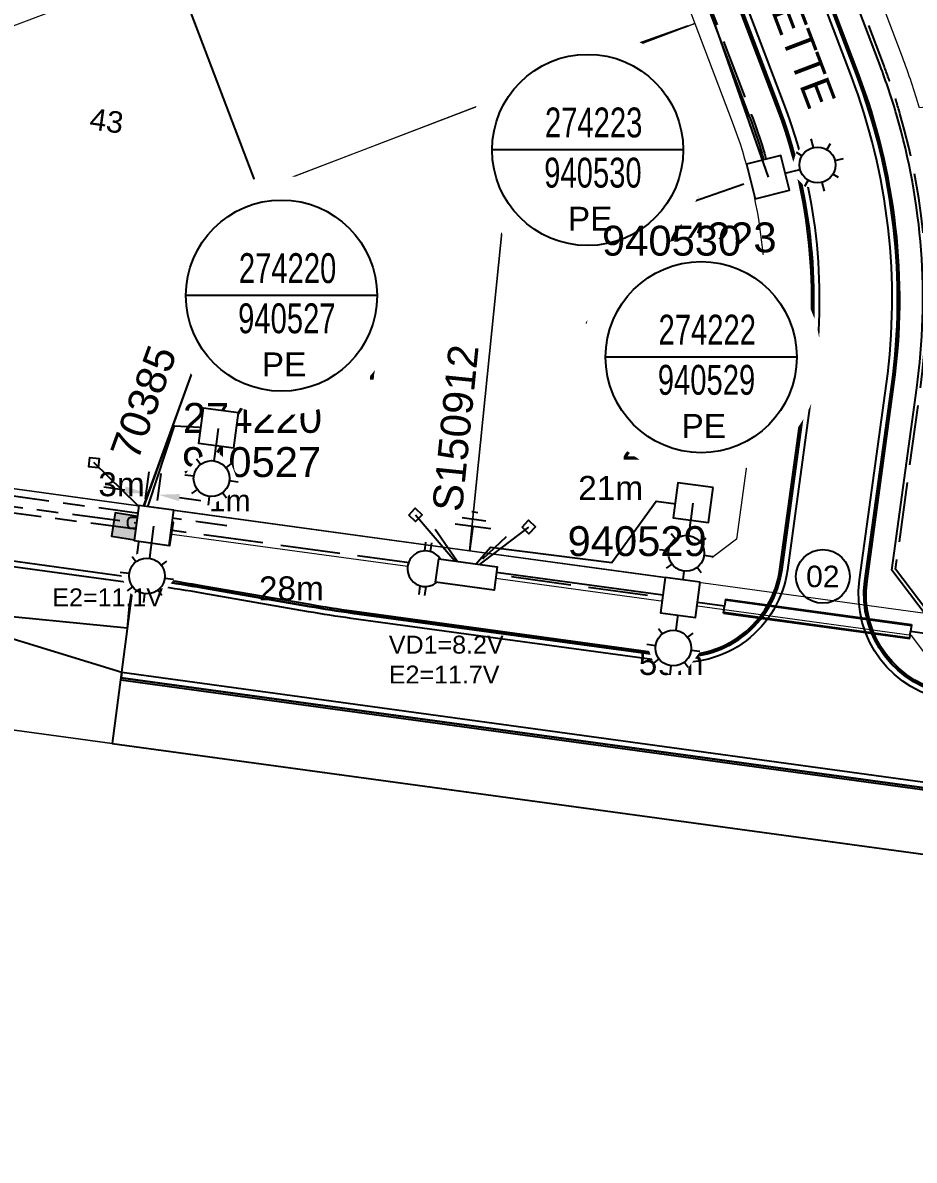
# Model space of a CAD drawing. Header units: metres. Extents: x 273044 to 274430, y 6094442 to 6095502.
# Drawn here: x 273461.7 to 273536.3, y 6095188.1 to 6095283.3 of the extents above; entities that cross this region are included whole.
import ezdxf
from ezdxf.enums import TextEntityAlignment as Align

# ---------------------------------------------------------------- set-up
doc = ezdxf.new("R2010")
doc.units = ezdxf.units.M
doc.linetypes.add('Cable Exist UG', pattern=[8.2, 4, -1.2, 1.8, -1.2])
doc.linetypes.add('IE Trench LV', pattern=[6.5, 5, -1.5])
doc.layers.get('0').update_dxf_attribs({"color": 6})
for name, color, linetype in [('_User Dimensions', 7, 'Continuous'), ('_User_Kerbs', 7, 'Continuous'), ('Duct_SP_NEW', 2, 'Continuous'), ('Equip_LV_NEW', 2, 'Continuous'), ('Equip_SL_EXT', 7, 'Continuous'), ('Equip_SP_SL_NEW', 2, 'Continuous'), ('Mains_LV_EXT', 7, 'Continuous'), ('Mains_LV_New_R17', 2, 'Continuous'), ('Mains_LV_NEW_T84', 2, 'Continuous'), ('Mains_SL_EXT', 7, 'Continuous'), ('Notes_LV_MISC', 7, 'Continuous'), ('Notes_SL_MISC', 7, 'Continuous'), ('Notes_SP_NEW', 2, 'Continuous'), ('Panels_LV_SL_NEW', 2, 'Continuous'), ('Services_SP_EXT', 7, 'Continuous'), ('Services_SP_NEW', 2, 'Continuous'), ('Services_SP_NEW_UG', 2, 'Continuous'), ('SupportsUG_SP_LV_EXT', 7, 'Continuous'), ('SupportsUG_SP_LV_SL_NEW', 2, 'Continuous'), ('Trench_SP_EXT', 7, 'Continuous'), ('Trench_SP_NEW', 2, 'Continuous'), ('UG_Details_SP_MISC', 7, 'Continuous')]:
    doc.layers.add(name, color=color, linetype=linetype)
doc.layers.add('_User Notes', color=7, linetype='Continuous', plot=False)
for name, color, linetype, lineweight in [('Cadastre Developer_SP_NEW', 2, 'Continuous', 5), ('Cadastre Land Parcels_SP_EXT', 9, 'Continuous', 5), ('Cadastre Roads_SP_EXT', 9, 'Continuous', 5)]:
    doc.layers.add(name, color=color, linetype=linetype, lineweight=lineweight)
doc.styles.add('iecARIAL', font='arial.ttf', dxfattribs={"height": 2})
doc.styles.add('LotNum', font='isocp.shx', dxfattribs={"height": 1.8})
doc.styles.add('POLE_LABEL', font='arial.ttf')
doc.styles.add('RoadName', font='arial.ttf', dxfattribs={"height": 2.5})
doc.styles.add('SL_LABEL', font='arial.ttf')
doc.styles.get("Standard").update_dxf_attribs({"font": 'arial.ttf'})
doc.linetypes.add('Cable 5', pattern='A,10,-1,["o",Standard,S=2,R=0,X=-1,Y=-0.7],-1e-05,["o",Standard,S=2,R=0,X=-0.2,Y=-0.7],-1.2', length=12.20001)
doc.linetypes.add('Cable New UG', pattern='A,7,-0.25,["x",Standard,S=2,R=0,X=0.2,Y=-0.8],-2.1', length=9.35)
doc.linetypes.add('IE Trench HV', pattern='A,7,-0.2,["/",Standard,S=3,R=0,X=0.6,Y=-1.4],-2.5', length=9.7)
doc.linetypes.add('IECLCABD1', pattern='A,5.25,-0.1,["o",Standard,S=2,R=0,X=1.5,Y=-0.7],-4', length=9.35)
doc.dimstyles.get("Standard").update_dxf_attribs({"dimtxt": 0.18, "dimasz": 0.18, "dimexe": 0.18, "dimexo": 0.0625, "dimgap": 0.09, "dimtad": 0, "dimtih": 1, "dimtoh": 1, "dimdec": 4, "dimzin": 0, "dimdsep": 46, "dimtxsty": 'Standard', "dimcen": 0.09, "dimadec": 0, "dimazin": 0, "dimtfac": 1, "dimtdec": 4, "dimtofl": 0, "dimtmove": 0, "dimatfit": 3, "dimfxl": 1, "dimtolj": 1, "dimtzin": 0, "dimarcsym": 0})

# ---------------------------------------------------------------- blocks, each defined once
blk = doc.blocks.new('PILLAR_EXT')
blk.add_hatch(color=256).paths.add_polyline_path([(-2.475, 0.99), (-2.475, -0.99), (2.475, -0.99), (2.475, 0.99)])
blk.add_lwpolyline([(-2.475, -0.99), (2.475, -0.99), (2.475, 0.99), (-2.475, 0.99)], close=True)
at = {"style": 'iecARIAL', "flags": 8}
blk.add_attdef('ASSET_NUM', (1.5, 3.5), '', height=2.5, dxfattribs=at)
for tag, p, flags in [('OWNED_BY', (0, -0.2), 9), ('STATE', (0, -0.4), 9), ('SUPPORT_TYPE', (0, -0.6), 9), ('USAGE', (0, -0.8), 9), ('LEGEND', (0, -1), 9), ('STREETNAME', (0, -1.8), 9), ('SUBURB', (0, -2), 1), ('LOCATION', (0, -1.2), 9), ('NOTES', (0, -1.4), 9), ('PARENT', (0, -1.6), 9)]:
    blk.add_attdef(tag, p, '', height=0.2, dxfattribs=dict(flags=flags))
blk = doc.blocks.new('CCP_EXT')
at = {"flags": 9}
for tag, p in [('STATE', (0, -1.8)), ('USAGE', (0, -1.2)), ('LEGEND', (0, -1.4)), ('LIFE_SUPPORT', (0, -1.6)), ('NOTES', (0, -2))]:
    blk.add_attdef(tag, text='', height=0.2, dxfattribs=at).set_placement(p, align=Align.MIDDLE_LEFT)
blk.add_wipeout([(0, 0.566), (0.566, 0), (0, -0.566), (-0.566, 0)])
blk.add_lwpolyline([(-0.566, 0), (0, 0.566), (0.566, 0), (0, -0.566), (-0.566, 0)])
at = {"flags": 1}
blk.add_attdef('Z', (0, 0), '', height=0.2, dxfattribs=at)
at = {"flags": 9}
for tag, p in [('CCP_TYPE', (0, 0)), ('OPERATING_VOLTAGE', (0, -0.6)), ('ORIENTATION', (0, -0.8)), ('OWNED_BY', (0, -1)), ('CONSTRUCTED_VOLTAGE', (0, -0.2)), ('NO_PHASES', (0, -0.4))]:
    blk.add_attdef(tag, text='', height=0.2, dxfattribs=at).set_placement(p, align=Align.MIDDLE_LEFT)
blk = doc.blocks.new('SL_STJ_EXT')
h = blk.add_hatch(color=256)
edge = h.paths.add_edge_path()
edge.add_ellipse((-0.586, 0.131), major_axis=(0.226, 0.226), ratio=1, start_angle=44.99996, end_angle=135)
edge.add_line((-0.906, 0.131), (-0.906, -0.131))
edge.add_ellipse((-0.586, -0.131), major_axis=(0.226, 0.226), ratio=1, start_angle=134.99996, end_angle=225)
edge.add_line((-0.586, -0.451), (0.586, -0.451))
edge.add_ellipse((0.586, -0.131), major_axis=(-0.226, 0.226), ratio=1, start_angle=134.99996, end_angle=225)
edge.add_line((0.906, -0.131), (0.906, 0.131))
edge.add_ellipse((0.586, 0.131), major_axis=(-0.226, 0.226), ratio=1, start_angle=224.99996, end_angle=315)
edge.add_line((0.586, 0.451), (-0.586, 0.451))
blk.add_lwpolyline([(-0.906, 0.131), (-0.906, -0.131, 0.414214), (-0.586, -0.451), (0.586, -0.451, 0.414214), (0.906, -0.131), (0.906, 0.131, 0.414214), (0.586, 0.451), (-0.586, 0.451, 0.414214)], format="xyb", close=True)
at = {"flags": 1}
blk.add_attdef('Z', (0, 0), '', height=0.2, dxfattribs=at)
at = {"flags": 9}
for tag, p in [('ORIENTATION', (0, 0)), ('USAGE', (0, -0.2)), ('LEGEND', (0, -0.4)), ('NOTES', (0, -0.6))]:
    blk.add_attdef(tag, text='', height=0.2, dxfattribs=at).set_placement(p, align=Align.MIDDLE_LEFT)
blk = doc.blocks.new('*U39')
for tag, flags, p in [('SUBURB', 9, (1.5, 0.2)), ('STREETNAME', 9, (1.5, 0)), ('PARENT', 9, (1.5, 0.4)), ('Z', 1, (1.5, -0.6)), ('LOCATION', 9, (1.5, -0.2)), ('NOTES', 9, (1.5, -0.4))]:
    blk.add_attdef(tag, text='', height=0.2, dxfattribs=dict(flags=flags)).set_placement(p, align=Align.MIDDLE_LEFT)
blk.add_wipeout([(-2.475, 3), (2.475, 3), (2.475, 1.02), (-2.475, 1.02)])
at = {"lineweight": -3}
blk.add_lwpolyline([(-2.475, 3), (2.475, 3), (2.475, 1.02), (-2.475, 1.02)], close=True, dxfattribs=at)
for tag, height, flags, p in [('ASSET_NUM', 2.5, 8, (2, 4)), ('STREET_CODE', 0.2, 9, (1.5, 2)), ('OWNED_BY', 0.2, 9, (1.5, 1.8)), ('OPERATED_BY', 0.2, 9, (1.5, 1.6)), ('STATE', 0.2, 9, (1.5, 1.2)), ('SUPPORT_TYPE', 0.2, 9, (1.5, 1)), ('MAINTAINED_BY', 0.2, 9, (1.5, 1.4)), ('USAGE', 0.2, 9, (1.5, 0.8)), ('LEGEND', 0.2, 9, (1.5, 0.6))]:
    blk.add_attdef(tag, text='', height=height, dxfattribs=dict(flags=flags)).set_placement(p, align=Align.MIDDLE_LEFT)
blk = doc.blocks.new('CCP_NEW')
for tag, flags, p in [('CCP_TYPE', 9, (1.5, 0)), ('ORIENTATION', 9, (1.5, -0.2)), ('STATE', 9, (1.5, -1)), ('USAGE', 9, (1.5, -0.4)), ('LEGEND', 9, (1.5, -0.6)), ('LIFE_SUPPORT', 9, (1.5, -0.8)), ('OWNED_BY', 9, (1.5, -1.2)), ('OPERATED_BY', 9, (1.5, -1.4)), ('OPERATING_VOLTAGE', 9, (1.5, -1.8)), ('CONSTRUCTED_VOLTAGE', 9, (1.5, -2)), ('MAINTAINED_BY', 9, (1.5, -1.6)), ('Z', 1, (1.5, -2.4)), ('NUMBER_OF_PHASES', 9, (1.5, -2.2))]:
    blk.add_attdef(tag, text='', height=0.2, dxfattribs=dict(flags=flags)).set_placement(p, align=Align.MIDDLE_LEFT)
blk.add_wipeout([(0, 0.566), (0.566, 0), (0, -0.566), (-0.566, 0)])
blk.add_lwpolyline([(-0.566, 0), (0, 0.566), (0.566, 0), (0, -0.566), (-0.566, 0)])
blk = doc.blocks.new('DUCT_INDICATOR')
blk.add_circle((0, 0), 2.25)
blk.add_attdef('CODE', text='', height=1.8).set_placement((0, 0), align=Align.MIDDLE_CENTER)
at = {"flags": 1}
blk.add_attdef('Z', (0, 0), '', height=0.2, dxfattribs=at)
blk = doc.blocks.new('*U100')
for tag, height, flags, p in [('ASSET_NUM', 2.5, 8, (2, 4)), ('STREET_CODE', 0.2, 9, (1.5, 2)), ('OWNED_BY', 0.2, 9, (1.5, 1.8))]:
    blk.add_attdef(tag, text='', height=height, dxfattribs=dict(flags=flags)).set_placement(p, align=Align.MIDDLE_LEFT)
blk.add_wipeout([(-2.475, 0.99), (2.475, 0.99), (2.475, -0.99), (-2.475, -0.99)])
at = {"lineweight": -3}
blk.add_lwpolyline([(-2.475, 0.99), (2.475, 0.99), (2.475, -0.99), (-2.475, -0.99)], close=True, dxfattribs=at)
for tag, flags, p in [('OPERATED_BY', 9, (1.5, 1.6)), ('STATE', 9, (1.5, 1.2)), ('SUPPORT_TYPE', 9, (1.5, 1)), ('MAINTAINED_BY', 9, (1.5, 1.4)), ('SUBURB', 9, (1.5, 0.2)), ('STREETNAME', 9, (1.5, 0)), ('USAGE', 9, (1.5, 0.8)), ('LEGEND', 9, (1.5, 0.6)), ('PARENT', 9, (1.5, 0.4)), ('Z', 1, (1.5, -0.6)), ('LOCATION', 9, (1.5, -0.2)), ('NOTES', 9, (1.5, -0.4))]:
    blk.add_attdef(tag, text='', height=0.2, dxfattribs=dict(flags=flags)).set_placement(p, align=Align.MIDDLE_LEFT)
blk = doc.blocks.new('*U98')
blk.add_wipeout([(-1.168, 0.932), (-1.275, 0.778), (-1.363, 0.612), (-1.429, 0.436), (-1.472, 0.254), (-1.492, 0.067), (-1.489, -0.12), (-1.462, -0.306), (-1.412, -0.487), (-1.34, -0.66), (-1.247, -0.823), (-1.134, -0.973), (-1.003, -1.107), (-0.857, -1.224), (-0.696, -1.322), (-0.525, -1.399), (-0.346, -1.453), (-0.161, -1.485), (0.026, -1.494), (0.213, -1.479), (0.397, -1.44), (0.574, -1.379), (0.743, -1.296), (0.899, -1.193), (1.042, -1.071), (1.168, -0.932), (1.275, -0.778), (1.363, -0.612), (1.429, -0.436), (1.472, -0.254), (1.492, -0.067), (1.489, 0.12), (1.462, 0.306), (1.412, 0.487), (1.34, 0.66), (1.247, 0.823), (1.134, 0.973), (1.003, 1.107), (0.857, 1.224), (0.696, 1.322), (0.525, 1.399), (0.346, 1.453), (0.161, 1.485), (-0.026, 1.494), (-0.213, 1.479), (-0.397, 1.44), (-0.574, 1.379), (-0.743, 1.296), (-0.899, 1.193), (-1.042, 1.071)])
for p, q in [((-0.249, 1.473), (-0.249, 2.22)), ((0.249, 1.473), (0.249, 2.22)), ((-0.249, -1.473), (-0.249, -2.22)), ((0.249, -1.473), (0.249, -2.22))]:
    blk.add_line(p, q)
blk.add_lwpolyline([(1.494, 0, 1), (-1.494, 0, 1)], format="xyb", close=True)
for tag, p, flags in [('Z', (0, 0), 1), ('ORIENTATION', (0, 0), 9), ('USAGE', (0, -0.2), 9), ('NOTES', (0, -0.4), 9)]:
    blk.add_attdef(tag, p, '', height=0.2, dxfattribs=dict(flags=flags))
blk = doc.blocks.new('PANEL_NEW')
at = {"layer": 'Panels_LV_SL_NEW'}
h = blk.add_hatch(color=256, dxfattribs=at)
h.paths.add_polyline_path([(-0.8, -0.32), (0.8, -0.32), (0.8, 0.32), (-0.8, 0.32)])
h.paths.add_polyline_path([(-0.72, 0.24), (0.72, 0.24), (0.72, -0.24), (-0.72, -0.24)], flags=16)
for points in [[(-0.8, -0.32), (0.8, -0.32), (0.8, 0.32), (-0.8, 0.32)], [(-0.72, -0.24), (0.72, -0.24), (0.72, 0.24), (-0.72, 0.24)]]:
    blk.add_lwpolyline(points, close=True)
for tag, flags, p in [('CONNECTOR_TYPE', 9, (1.5, 0)), ('OPERATING_VOLTAGE', 9, (1.5, -0.6)), ('ORIENTATION', 9, (1.5, -0.8)), ('OWNED_BY', 9, (1.5, -1)), ('CONSTRUCTED_VOLTAGE', 9, (1.5, -0.2)), ('NO_PHASES', 9, (1.5, -0.4)), ('OPERATED_BY', 9, (1.5, -1.2)), ('STATE', 9, (1.5, -1.6)), ('USAGE', 9, (1.5, -1.8)), ('MAINTAINED_BY', 9, (1.5, -1.4)), ('NOTES', 9, (1.5, -2)), ('Z', 1, (1.5, -2.2))]:
    blk.add_attdef(tag, text='', height=0.2, dxfattribs=dict(flags=flags)).set_placement(p, align=Align.MIDDLE_LEFT)
blk = doc.blocks.new('*U68')
blk.add_blockref('*U100', (0, 2.01))
for tag, flags, p in [('STREET_CODE', 9, (1.5, 0)), ('OWNED_BY', 9, (1.5, -0.2)), ('OPERATED_BY', 9, (1.5, -0.4)), ('STATE', 9, (1.5, -0.8)), ('SUPPORT_TYPE', 9, (1.5, -1)), ('MAINTAINED_BY', 9, (1.5, -0.6)), ('SUBURB', 9, (1.5, -1.8)), ('STREETNAME', 9, (1.5, -2)), ('USAGE', 9, (1.5, -1.2)), ('LEGEND', 9, (1.5, -1.4)), ('PARENT', 9, (1.5, -1.6)), ('Z', 1, (1.5, -2.6)), ('LOCATION', 9, (1.5, -2.2)), ('NOTES', 9, (1.5, -2.4))]:
    blk.add_attdef(tag, text='', height=0.2, dxfattribs=dict(flags=flags)).set_placement(p, align=Align.MIDDLE_LEFT)
for name, p in [('*U98', (-3.471, 2.024)), ('PANEL_NEW', (0, 2.01))]:
    blk.add_blockref(name, p)
at = {"flags": 8}
blk.add_attdef('ASSET_NUM', text='', height=2.5, dxfattribs=at).set_placement((2, 4.781), align=Align.MIDDLE_LEFT)
blk = doc.blocks.new('Earth')
for p, q in [((0, -2.044), (0, 0)), ((-1.5, -2.044), (1.5, -2.044)), ((-1, -2.644), (1, -2.644)), ((-0.25, -3.244), (0.25, -3.244))]:
    blk.add_line(p, q)
blk = doc.blocks.new('COLUMN_NEW')
for tag, height, flags, p in [('ASSET_NUM', 2.5, 8, (2, 2)), ('Z', 0.2, 1, (1.5, -2.8)), ('LOCATION', 0.2, 9, (1.5, -2.2)), ('NOTES', 0.2, 9, (1.5, -2.4)), ('LABEL_ALIGNMENT', 0.2, 9, (1.5, -2.6))]:
    blk.add_attdef(tag, text='', height=height, dxfattribs=dict(flags=flags)).set_placement(p, align=Align.MIDDLE_LEFT)
blk.add_wipeout([(-1.485, -1.485), (1.485, -1.485), (1.485, 1.485), (-1.485, 1.485)])
at = {"lineweight": -3}
blk.add_lwpolyline([(-1.485, -1.485), (1.485, -1.485), (1.485, 1.485), (-1.485, 1.485)], close=True, dxfattribs=at)
at = {"style": 'POLE_LABEL', "flags": 9}
blk.add_attdef('STRUCTURE_PLANT_NUMBER', text='', height=0.2, dxfattribs=at).set_placement((1.5, 0.242), align=Align.MIDDLE_LEFT)
at = {"flags": 9}
for tag, p in [('STREET_CODE', (1.5, 0)), ('OWNED_BY', (1.5, -0.4)), ('OPERATED_BY', (1.5, -0.6)), ('STATE', (1.5, -1)), ('COLUMN_TYPE', (1.5, -0.2)), ('MAINTAINED_BY', (1.5, -0.8)), ('SUBURB', (1.5, -1.8)), ('STREETNAME', (1.5, -2)), ('USAGE', (1.5, -1.2)), ('LEGEND', (1.5, -1.4)), ('PARENT', (1.5, -1.6))]:
    blk.add_attdef(tag, text='', height=0.2, dxfattribs=at).set_placement(p, align=Align.MIDDLE_LEFT)
blk = doc.blocks.new('SL_LANTERN_NEW')
blk.add_line((0, 0), (0, 0))
for tag, p, flags in [('Z', (0, 0), 1), ('OPERATED_BY', (0, -9.607), 9)]:
    blk.add_attdef(tag, p, '', height=0.2, dxfattribs=dict(flags=flags))
at = {"style": 'SL_LABEL', "flags": 9}
blk.add_attdef('STREET_CODE', text='', height=0.2, dxfattribs=at).set_placement((0, -0.2), align=Align.MIDDLE_LEFT)
for tag, height, flags, p in [('CONSTRUCTED_VOLTAGE', 0.2, 9, (0, -0.4)), ('CONTROL_TYPE', 0.2, 9, (0, -0.6)), ('LANTERN_PURPOSE', 0.2, 9, (0, -0.8)), ('LANTERN_TYPE', 0.2, 9, (0, -1)), ('OPERATING_VOLTAGE', 0.2, 9, (0, -1.4)), ('ORIENTATION', 0.2, 9, (0, -1.6)), ('OWNED_BY', 0.2, 9, (0, -1.8)), ('STATE', 0.2, 9, (0, -2)), ('NO_PHASES', 0.2, 9, (0, -1.2)), ('LNUMBER', 2.5, 8, (1.2, -2.8)), ('CEXIST', 0.2, 9, (0, -2.4)), ('CNEW', 0.2, 9, (0, -2.6)), ('CNUMBER', 0.2, 9, (0, -2.8)), ('USAGE', 0.2, 9, (0, -2.2)), ('CREMOVE', 0.2, 9, (0, -3)), ('CREPLACE', 0.2, 9, (0, -3.2)), ('LKINGHEIGHT', 0.2, 9, (0, -3.4)), ('LBRACKET', 0.2, 9, (0, -3.6)), ('LBRACKETVOCAB', 0.2, 9, (0, -3.8)), ('LCATEGORY', 0.2, 9, (0, -4)), ('LCHARGE1', 0.2, 9, (0, -4.2)), ('LCHARGE1PERCENT', 0.2, 9, (0, -4.4)), ('LCHARGE2', 0.2, 9, (0, -4.6)), ('LCHARGE2PERCENT', 0.2, 9, (0, -4.8)), ('LCHARGE3', 0.2, 9, (0, -5)), ('LCHARGE3PERCENT', 0.2, 9, (0, -5.2)), ('LEXIST', 0.2, 9, (0, -5.4)), ('LLAMP', 0.2, 9, (0, -5.6)), ('LLAMPVOCAB', 0.2, 9, (0, -5.8)), ('LMAST', 0.2, 9, (0, -6)), ('LMASTVOCAB', 0.2, 9, (0, -6.2)), ('LNEW', 0.2, 9, (0, -6.4)), ('LANTNUMBER', 0.2, 9, (0, -6.6)), ('LOUTREACH', 0.2, 9, (0, -7)), ('LOUTREACHVOCAB', 0.2, 9, (0, -7.2)), ('LRATECODE', 0.2, 9, (0, -7.4)), ('LREMOVE', 0.2, 9, (0, -7.6)), ('SUBURB', 0.2, 9, (0, -8.6)), ('LREPLACE', 0.2, 9, (0, -7.8)), ('LTYPE', 0.2, 9, (0, -8)), ('LTYPEVOCAB', 0.2, 9, (0, -8.2)), ('LEGEND', 0.2, 9, (0, -8.4)), ('STREETNAME', 0.2, 9, (0, -8.8)), ('LOCATION', 0.2, 9, (0, -9)), ('NOTES', 0.2, 9, (0, -9.2)), ('MAINTAINED_BY', 0.2, 9, (0, -9.863))]:
    blk.add_attdef(tag, text='', height=height, dxfattribs=dict(flags=flags)).set_placement(p, align=Align.MIDDLE_LEFT)
blk.add_wipeout([(0, 6.468), (1.458, 5.676), (2.25, 4.218), (1.458, 2.759), (0, 1.865), (-1.459, 2.759), (-2.25, 4.218), (-1.459, 5.676)])
for p, q in [((0, 5.718), (0, 6.468)), ((-1.459, 5.676), (-1.061, 5.278)), ((1.458, 5.676), (1.06, 5.278)), ((-2.25, 4.218), (-1.5, 4.218)), ((1.5, 4.218), (2.25, 4.218)), ((-1.459, 2.759), (-1.061, 3.157)), ((1.458, 2.759), (1.06, 3.157)), ((0, 0), (0, 2.721))]:
    blk.add_line(p, q)
blk.add_circle((0, 4.218), 1.5)
at = {"style": 'SL_LABEL', "flags": 8}
blk.add_attdef('ASSET_NUM', text='', height=2.5, dxfattribs=at).set_placement((2, 2), align=Align.MIDDLE_LEFT)
blk = doc.blocks.new('*D84')
at = {"layer": '_User Dimensions', "color": 0, "linetype": 'Continuous', "lineweight": -2, "transparency": 16777216}
for p, q in [((273517.344, 6095282.967), (273511.915, 6095281.048)), ((273514.212, 6095279.951), (273515.307, 6095276.851)), ((273517.678, 6095270.145), (273516.582, 6095273.244)), ((273522.01, 6095269.767), (273516.58, 6095267.848))]:
    blk.add_line(p, q, dxfattribs=at)
at = {"layer": '_User Dimensions', "color": 0, "linetype": 'Continuous', "lineweight": 0, "transparency": 16777216}
for points in [[(273514.495, 6095280.051), (273513.929, 6095279.851), (273513.612, 6095281.648)], [(273517.96, 6095270.245), (273517.395, 6095270.045), (273518.277, 6095268.448)]]:
    blk.add_solid(points, dxfattribs=at)
at = {"layer": 'Defpoints', "color": 0, "linetype": 'Continuous', "lineweight": 0, "transparency": 16777216}
for p in [(273517.934, 6095283.175), (273522.599, 6095269.975), (273518.277, 6095268.448)]:
    blk.add_point(p, dxfattribs=at)
at = {"layer": '_User Dimensions', "color": 0, "linetype": 'Continuous', "lineweight": 0, "transparency": 16777216, "insert": (273515.945, 6095275.048), "char_height": 1.8, "attachment_point": 5}
blk.add_mtext('\\A1;14m', dxfattribs=at)
blk = doc.blocks.new('*D85')
at = {"layer": '_User Dimensions', "color": 0, "linetype": 'Continuous', "lineweight": -2, "transparency": 16777216}
for p, q in [((273471.936, 6095243.426), (273472.246, 6095245.687)), ((273472.927, 6095243.29), (273473.237, 6095245.552)), ((273470.218, 6095244.148), (273468.435, 6095244.392)), ((273474.776, 6095243.524), (273476.559, 6095243.28))]:
    blk.add_line(p, q, dxfattribs=at)
at = {"layer": '_User Dimensions', "color": 0, "linetype": 'Continuous', "lineweight": 0, "transparency": 16777216}
for points in [[(273470.259, 6095244.445), (273470.178, 6095243.851), (273472.002, 6095243.904)], [(273474.817, 6095243.822), (273474.735, 6095243.227), (273472.992, 6095243.768)]]:
    blk.add_solid(points, dxfattribs=at)
at = {"layer": 'Defpoints', "color": 0, "linetype": 'Continuous', "lineweight": 0, "transparency": 16777216}
for p in [(273472.992, 6095243.768), (273471.851, 6095242.806), (273472.842, 6095242.671)]:
    blk.add_point(p, dxfattribs=at)
at = {"layer": '_User Dimensions', "color": 0, "linetype": 'Continuous', "lineweight": 0, "transparency": 16777216, "insert": (273478.988, 6095243.28), "char_height": 1.8, "attachment_point": 5}
blk.add_mtext('\\A1;1m', dxfattribs=at)
blk = doc.blocks.new('SLANTERN_NUM_NEW')
blk.add_line((0, 0), (8, 0))
at = {"flags": 1}
blk.add_attdef('Z', (0, 0), '', height=0.2, dxfattribs=at)
blk.add_wipeout([(-0.314, 10), (-0.942, 9.961), (-1.565, 9.882), (-2.183, 9.764), (-2.791, 9.608), (-3.389, 9.413), (-3.973, 9.182), (-4.542, 8.914), (-5.093, 8.612), (-5.624, 8.275), (-6.132, 7.905), (-6.616, 7.505), (-7.075, 7.075), (-7.505, 6.616), (-7.905, 6.132), (-8.275, 5.624), (-8.612, 5.093), (-8.914, 4.542), (-9.182, 3.973), (-9.413, 3.389), (-9.608, 2.791), (-9.764, 2.183), (-9.882, 1.565), (-9.961, 0.942), (-10, 0.314), (-10, -0.314), (-9.961, -0.942), (-9.882, -1.565), (-9.764, -2.183), (-9.608, -2.791), (-9.413, -3.389), (-9.182, -3.973), (-8.914, -4.542), (-8.612, -5.093), (-8.275, -5.624), (-7.905, -6.132), (-7.505, -6.616), (-7.075, -7.075), (-6.616, -7.505), (-6.132, -7.905), (-5.624, -8.275), (-5.093, -8.612), (-4.542, -8.914), (-3.973, -9.182), (-3.389, -9.413), (-2.791, -9.608), (-2.183, -9.764), (-1.565, -9.882), (-0.942, -9.961), (-0.314, -10), (0.314, -10), (0.942, -9.961), (1.565, -9.882), (2.183, -9.764), (2.791, -9.608), (3.389, -9.413), (3.973, -9.182), (4.542, -8.914), (5.093, -8.612), (5.624, -8.275), (6.132, -7.905), (6.616, -7.505), (7.075, -7.075), (7.505, -6.616), (7.905, -6.132), (8.275, -5.624), (8.612, -5.093), (8.914, -4.542), (9.182, -3.973), (9.413, -3.389), (9.608, -2.791), (9.764, -2.183), (9.882, -1.565), (9.961, -0.942), (10, -0.314), (10, 0.314), (9.961, 0.942), (9.882, 1.565), (9.764, 2.183), (9.608, 2.791), (9.413, 3.389), (9.182, 3.973), (8.914, 4.542), (8.612, 5.093), (8.275, 5.624), (7.905, 6.132), (7.505, 6.616), (7.075, 7.075), (6.616, 7.505), (6.132, 7.905), (5.624, 8.275), (5.093, 8.612), (4.542, 8.914), (3.973, 9.182), (3.389, 9.413), (2.791, 9.608), (2.183, 9.764), (1.565, 9.882), (0.942, 9.961), (0.314, 10)])
at = {"linetype": 'Continuous'}
blk.add_line((8, 0), (-8, 0), dxfattribs=at)
blk.add_circle((0, 0), 8, dxfattribs=at)
at = {"width": 0.7}
for tag, p in [('SNUMBER', (0.505, 1.051)), ('CNUMBER', (0.444, -3.148))]:
    blk.add_attdef(tag, text='', height=2.5, dxfattribs=at).set_placement(p, align=Align.CENTER)
at = {"layer": 'Notes_LV_MISC', "linetype": 'IECLCABD1', "insert": (-1.654, -4.754), "char_height": 2, "attachment_point": 1, "style": 'iecARIAL'}
blk.add_mtext_dynamic_manual_height_columns('PE', width=3.96525, gutter_width=10, heights=[0], dxfattribs=at)

msp = doc.modelspace()

# ---------------------------------------------------------------- linework, layer by layer
at = {"layer": '_User_Kerbs', "color": 251, "flags": 128}
for points in [[(273759.98295, 6095327.09758), (273759.2759, 6095325.66456, 0.0120085), (273757.25487, 6095321.30779), (273753.9293, 6095313.66305, -0.01311961), (273751.71077, 6095308.90821), (273702.59964, 6095210.47675, -0.32144023), (273693.17126, 6095205.49632), (273539.36053, 6095226.55018, -0.41421288), (273531.70699, 6095236.63125), (273533.9563, 6095253.06405, 0.12545326), (273531.02518, 6095278.76184), (273507.29497, 6095341.20498, -0.00382392), (273506.76256, 6095342.63887), (273503.18938, 6095352.49253, 0.00443331), (273502.5701, 6095354.15418), (273501.45703, 6095357.06172)], [(273759.57939, 6095327.29669), (273758.87234, 6095325.86367, 0.0120085), (273756.84223, 6095321.4873), (273753.51666, 6095313.84255, -0.01311961), (273751.30811, 6095309.10911), (273702.19698, 6095210.67765, -0.32144023), (273693.23229, 6095205.94217), (273539.42156, 6095226.99602, -0.41421288), (273532.15283, 6095236.57022), (273534.40214, 6095253.00302, 0.12545326), (273531.44583, 6095278.92169), (273507.71561, 6095341.36484, -0.00382392), (273507.1856, 6095342.79228), (273503.61242, 6095352.64594, 0.00443331), (273502.99036, 6095354.31506), (273501.87729, 6095357.22261)], [(273759.55249, 6095327.30996), (273758.84544, 6095325.87695, 0.0120085), (273756.81472, 6095321.49926), (273753.48915, 6095313.85452, -0.01311961), (273751.28126, 6095309.1225), (273702.17013, 6095210.69104, -0.32144023), (273693.23635, 6095205.97189), (273539.42563, 6095227.02575, -0.41421288), (273532.18255, 6095236.56615), (273534.43186, 6095252.99896, 0.12545326), (273531.47388, 6095278.93235), (273507.74366, 6095341.37549, -0.00382392), (273507.21381, 6095342.80251), (273503.64063, 6095352.65617, 0.00443331), (273503.01838, 6095354.32578), (273501.90531, 6095357.23333)], [(273759.41797, 6095327.37633), (273758.71092, 6095325.94332, 0.0120085), (273756.67717, 6095321.5591), (273753.3516, 6095313.91436, -0.01311961), (273751.14704, 6095309.18947), (273702.03591, 6095210.75801, -0.32144023), (273693.2567, 6095206.1205), (273539.44597, 6095227.17436, -0.41421288), (273532.33117, 6095236.54581), (273534.58048, 6095252.97861, 0.12545326), (273531.61409, 6095278.98564), (273507.88387, 6095341.42878, -0.00382392), (273507.35482, 6095342.85364), (273503.78164, 6095352.7073, 0.00443331), (273503.15846, 6095354.37941), (273502.04539, 6095357.28696)], [(273494.94993, 6095354.04284), (273495.44463, 6095352.66194, 0.02531535), (273497.38993, 6095347.991), (273500.43702, 6095341.60566, -0.02052033), (273502.05043, 6095337.83391), (273525.32306, 6095276.59486, -0.12545326), (273527.91265, 6095253.89129), (273525.66335, 6095237.45855, -0.41421424), (273515.58226, 6095229.80499), (273489.15342, 6095233.42261, -0.00906031), (273485.57257, 6095233.97904), (273476.64048, 6095235.53323, 0.00907639), (273473.05325, 6095236.09053), (273470.88884, 6095236.38666)], [(273470.94984, 6095236.8325), (273473.11425, 6095236.53638, -0.00907639), (273476.71762, 6095235.97657), (273485.64971, 6095234.42238, 0.00906031), (273489.21445, 6095233.86845), (273515.64329, 6095230.25083, 0.41421424), (273525.21751, 6095237.51958), (273527.46681, 6095253.95232, 0.12545326), (273524.90241, 6095276.435), (273501.62978, 6095337.67405, 0.02052033), (273500.03089, 6095341.41186), (273496.98381, 6095347.79719, -0.02531535), (273495.021, 6095352.51017), (273494.5263, 6095353.89107)], [(273470.95391, 6095236.86223), (273473.11832, 6095236.5661, -0.00907639), (273476.72276, 6095236.00613), (273485.65485, 6095234.45193, 0.00906031), (273489.21851, 6095233.89818), (273515.64736, 6095230.28055, 0.41421424), (273525.18778, 6095237.52365), (273527.43708, 6095253.95639, 0.12545326), (273524.87437, 6095276.42435), (273501.60174, 6095337.6634, 0.02052033), (273500.00382, 6095341.39894), (273496.95673, 6095347.78427, -0.02531535), (273494.99276, 6095352.50005), (273494.49805, 6095353.88096)], [(273470.97424, 6095237.01084), (273473.13865, 6095236.71471, -0.00907639), (273476.74847, 6095236.15391), (273485.68056, 6095234.59971, 0.00906031), (273489.23886, 6095234.04679), (273515.6677, 6095230.42917, 0.41421424), (273525.03917, 6095237.54399), (273527.28847, 6095253.97673, 0.12545326), (273524.73415, 6095276.37106), (273501.46152, 6095337.61011, 0.02052033), (273499.86844, 6095341.33433), (273496.82136, 6095347.71967, -0.02531535), (273494.85155, 6095352.44947), (273494.35684, 6095353.83037)], [(273776.5026, 6095338.96713), (273775.99272, 6095337.95161, 0.51376895), (273780.19081, 6095329.96384), (273811.34071, 6095325.64709, -0.18833348), (273831.02396, 6095314.63686), (273849.54107, 6095292.1315, -0.01893591), (273854.70028, 6095285.35354), (273856.94678, 6095282.15802, 0.06963372), (273876.91864, 6095260.7965), (273908.5948, 6095235.18312, -0.75928294), (273888.33875, 6095188.32165), (273718.06201, 6095211.629, 0.32017068), (273709.32097, 6095207.03734, -0.32017131), (273692.14735, 6095198.01607), (273469.88177, 6095228.44014)]]:
    msp.add_lwpolyline(points, format="xyb", dxfattribs=at)
at = {"layer": '_User_Kerbs', "color": 251}
for points in [[(273432.18017, 6095241.62226), (273445.43102, 6095239.86191), (273457.95374, 6095238.15639), (273470.88884, 6095236.38666), (273470.5681, 6095234.45964), (273470.40707, 6095232.5932), (273457.34001, 6095233.89757), (273444.93184, 6095235.62386), (273431.48036, 6095237.67782)], [(273432.24578, 6095242.07329), (273445.52645, 6095240.30968), (273457.99571, 6095238.62761), (273470.95207, 6095236.84881)]]:
    msp.add_lwpolyline(points, dxfattribs=at)
at = {"layer": '_User_Kerbs', "color": 251, "flags": 128}
for points in [[(273470.97424, 6095237.01084), (273470.88884, 6095236.38666)], [(273469.9428, 6095228.88599), (273450.5712, 6095234.83929)], [(273469.9428, 6095228.88599), (273469.85736, 6095228.26181)], [(273692.12294, 6095197.83774), (273469.85736, 6095228.26181)], [(273692.14328, 6095197.98635), (273469.8777, 6095228.41042)], [(273692.20838, 6095198.46192), (273469.9428, 6095228.88599)]]:
    msp.add_lwpolyline(points, dxfattribs=at)
at = {"layer": 'Cadastre Developer_SP_NEW', "color": 2}
for points in [[(273474.86995, 6095286.37533), (273511.43658, 6095300.2711), (273517.91976, 6095283.21147), (273481.37736, 6095269.24778)], [(273481.37736, 6095269.24778), (273502.9587, 6095277.52581), (273499.0677, 6095239.08119), (273471.85148, 6095242.8065)]]:
    msp.add_lwpolyline(points, close=True, dxfattribs=at)
for points in [[(273530.74119, 6095292.37382), (273575.67732, 6095297.45704), (273580.23161, 6095280.86057), (273561.26883, 6095278.80072), (273536.72372, 6095276.13448, 0.01970021), (273535.29719, 6095280.38534), (273530.74119, 6095292.37382)], [(273502.9587, 6095277.52581), (273517.91976, 6095283.21147), (273521.05114, 6095274.97141, -0.12545396), (273523.38487, 6095254.51104), (273521.40691, 6095240.06069), (273516.90141, 6095236.64009), (273499.0677, 6095239.08119)]]:
    msp.add_lwpolyline(points, format="xyb", dxfattribs=at)
msp.add_lwpolyline([(273499.0677, 6095239.08119), (273502.9587, 6095277.52581)], dxfattribs=at)
at = {"layer": 'Cadastre Land Parcels_SP_EXT', "linetype": 'Continuous'}
msp.add_lwpolyline([(273481.37736, 6095269.24778), (273474.23063, 6095288.05804), (273460.02631, 6095282.6595), (273454.89718, 6095245.09667), (273471.74495, 6095242.79119), (273481.37736, 6095269.24778)], close=True, dxfattribs=at)
msp.add_lwpolyline([(273686.04616, 6095193.34621), (273429.66214, 6095228.34315), (273403.89278, 6095231.86038), (273179.03265, 6095262.55411)], dxfattribs=at)
at = {"layer": 'Duct_SP_NEW'}
for p, q in [((273520.47812, 6095234.95958), (273520.4076, 6095234.44438)), ((273520.47812, 6095234.95958), (273536.05268, 6095232.82776)), ((273520.33708, 6095233.92918), (273520.4076, 6095234.44438)), ((273520.33708, 6095233.92918), (273535.91164, 6095231.79737)), ((273536.05268, 6095232.82776), (273535.98216, 6095232.31257)), ((273535.91164, 6095231.79737), (273535.98216, 6095232.31257))]:
    msp.add_line(p, q, dxfattribs=at)
at = {"layer": 'Mains_LV_New_R17', "linetype": 'Cable 5'}
for points in [[(273472.6439, 6095241.18405), (273471.64806, 6095241.32036)], [(273516.6808, 6095235.15636), (273498.61321, 6095237.62942)]]:
    msp.add_lwpolyline(points, dxfattribs=at)
at = {"layer": 'Mains_LV_NEW_T84', "color": 2, "linetype": 'Cable New UG', "flags": 128}
msp.add_lwpolyline([(273733.60076, 6095244.87399), (273718.47784, 6095252.4201), (273699.41753, 6095214.21887), (273692.53195, 6095210.58166), (273538.85952, 6095231.58666), (273534.41225, 6095237.44439), (273536.50265, 6095252.71551, 0.10549302), (273534.80405, 6095275.57335, 0.00984916), (273534.15625, 6095277.63766, 0.00984914), (273533.42764, 6095279.67486), (273522.63713, 6095308.06862)], format="xyb", dxfattribs=at)
at = {"layer": 'Mains_LV_NEW_T84', "color": 2, "linetype": 'Cable New UG', "lineweight": 0, "flags": 128}
msp.add_lwpolyline([(273554.5135, 6095229.44697), (273550.36445, 6095227.99549), (273537.76766, 6095229.71731), (273536.05488, 6095231.97329), (273498.79685, 6095237.09962), (273471.47585, 6095240.80938)], dxfattribs=at)
at = {"layer": 'Notes_SL_MISC', "linetype": 'Cable 5', "ltscale": 0.5}
for points in [[(273471.47585, 6095240.80938), (273474.36661, 6095249.53177), (273478.05252, 6095249.34859)], [(273498.85928, 6095237.11787), (273500.80985, 6095239.37155), (273510.96535, 6095238.08307), (273514.67292, 6095243.23698), (273517.78704, 6095242.82166)]]:
    msp.add_lwpolyline(points, dxfattribs=at)
at = {"layer": 'Trench_SP_NEW', "linetype": 'IE Trench LV', "flags": 128}
msp.add_lwpolyline([(273718.20593, 6095252.54709), (273699.19214, 6095214.4391), (273692.4356, 6095210.87005), (273539.02323, 6095231.86716), (273534.72633, 6095237.52682), (273536.79988, 6095252.67482, 0.10549304), (273535.092, 6095275.65752, 0.00984903), (273534.44066, 6095277.73311, 0.00984937), (273533.70807, 6095279.78143), (273529.15208, 6095291.76991), (273516.68305, 6095324.58047)], format="xyb", dxfattribs=at)
for points in [[(273520.4076, 6095234.44438), (273471.62093, 6095241.1222)], [(273496.1859, 6095240.89661), (273498.81266, 6095237.10415), (273502.15192, 6095240.25895)], [(273539.69618, 6095231.8042), (273535.98216, 6095232.31257)]]:
    msp.add_lwpolyline(points, dxfattribs=at)
at = {"layer": 'UG_Details_SP_MISC'}
for p, q in [((273520.48869, 6095235.03888), (273520.4076, 6095234.44438)), ((273520.48869, 6095235.03888), (273536.06671, 6095232.91399)), ((273520.32651, 6095233.84989), (273520.4076, 6095234.44438)), ((273520.32651, 6095233.84989), (273535.90453, 6095231.725)), ((273536.06671, 6095232.91399), (273535.98562, 6095232.3195)), ((273535.90453, 6095231.725), (273535.98562, 6095232.3195))]:
    msp.add_line(p, q, dxfattribs=at)

# ---------------------------------------------------------------- block references
at = {"layer": 'Equip_SL_EXT'}
msp.add_blockref('SL_STJ_EXT', (273471.33188, 6095241.40843), dxfattribs=at)
at = {"layer": 'Notes_SP_NEW', "linetype": 'Continuous'}
msp.add_blockref('DUCT_INDICATOR', (273528.633, 6095236.9304), dxfattribs=at).add_auto_attribs({'CODE': '02'})
at = {"layer": 'SupportsUG_SP_LV_EXT'}
ref = msp.add_blockref('PILLAR_EXT', (273471.67829, 6095240.88143), dxfattribs=dict(at, rotation=170.900017920603))
ref.add_attrib('ASSET_NUM', '70385', dxfattribs={"layer": '0', "height": 2.5, "rotation": 69.994, "style": 'iecARIAL'}).set_placement((273471.9818, 6095246.26115), align=Align.BOTTOM_LEFT)

# ---------------------------------------------------------------- texts
at = {"layer": 'Cadastre Developer_SP_NEW', "color": 2, "style": 'LotNum'}
for s, p in [('145', (273508.69678, 6095256.24988)), ('146', (273484.88014, 6095252.38687))]:
    msp.add_text(s, height=2.5, dxfattribs=at).set_placement(p)
at = {"layer": 'Cadastre Land Parcels_SP_EXT'}
msp.add_text('43', height=1.8, rotation=352.131012, dxfattribs=at).set_placement((273467.17626, 6095274.35672))
at = {"layer": 'Notes_LV_MISC', "color": 2, "style": 'RoadName'}
msp.add_text('THE BARBETTE', height=2.5, rotation=290.808, dxfattribs=at).set_placement((273523.94935, 6095288.66437), align=Align.MIDDLE_CENTER)
at = {"layer": 'Notes_LV_MISC', "linetype": 'IE Trench HV', "lineweight": 0, "attachment_point": 1, "style": 'iecARIAL'}
for s, width, insert, char_height in [('28m', 6.0360412, (273481.431, 6095236.9324), 2), ('VD1=8.2V\\PE2=11.7V', 7.5495433, (273492.30612, 6095231.97096), 1.5), ('59m', 6.0360412, (273513.22371, 6095230.68456), 2)]:
    msp.add_mtext_dynamic_manual_height_columns(s, width=width, gutter_width=10, heights=[0], dxfattribs=dict(at, insert=insert, char_height=char_height))

# ---------------------------------------------------------------- next in the draw order: block references
at = {"layer": 'Services_SP_EXT', "rotation": 128.9730491416945}
msp.add_blockref('CCP_EXT', (273467.62333, 6095246.45201), dxfattribs=at)

# ---------------------------------------------------------------- next in the draw order: linework, layer by layer
at = {"layer": '_User Notes', "color": 1, "linetype": 'Continuous'}
msp.add_lwpolyline([(273622.76864, 6095259.06347), (273584.70311, 6095264.27368), (273583.08981, 6095270.15284), (273572.20493, 6095309.82522), (273562.92718, 6095343.63718), (273546.5693, 6095347.78202), (273528.05629, 6095345.73632), (273511.08397, 6095343.86049), (273496.83345, 6095338.4449), (273498.36452, 6095334.41455), (273461.88253, 6095320.5511), (273467.83456, 6095304.88902), (273474.13709, 6095288.30245), (273474.23063, 6095288.05804), (273481.37736, 6095269.24778), (273471.74495, 6095242.79119), (273469.14159, 6095222.95413), (273686.04616, 6095193.34621)], dxfattribs=at)
at = {"layer": 'Cadastre Roads_SP_EXT', "linetype": 'Continuous'}
msp.add_lwpolyline([(273696.02505, 6095212.09458), (273682.41563, 6095213.9573), (273471.74497, 6095242.79125), (273454.8972, 6095245.09665), (273432.37067, 6095248.17993), (273430.99045, 6095238.07431), (273429.66207, 6095228.3431), (273686.04615, 6095193.34621), (273696.02505, 6095212.09458)], close=True, dxfattribs=at)
at = {"layer": 'Mains_LV_EXT', "linetype": 'Cable Exist UG'}
msp.add_lwpolyline([(273427.02828, 6095254.34818), (273426.61804, 6095251.86364), (273430.73795, 6095246.46171), (273430.88517, 6095245.15083), (273433.07459, 6095244.77379), (273434.14006, 6095245.82433), (273434.84034, 6095245.71864), (273473.62687, 6095240.5693)], dxfattribs=at)
at = {"layer": 'Mains_SL_EXT', "linetype": 'Cable Exist UG'}
msp.add_lwpolyline([(273427.02828, 6095254.34818), (273426.04781, 6095252.98083), (273426.04781, 6095252.98083), (273425.29748, 6095251.70507), (273430.58588, 6095244.86947), (273434.05464, 6095244.394), (273435.75291, 6095246.18486), (273435.75291, 6095246.18486), (273454.73418, 6095243.60489), (273457.68877, 6095243.20449), (273457.68877, 6095243.20449), (273471.33193, 6095241.40838)], dxfattribs=at)
at = {"layer": 'Services_SP_EXT'}
msp.add_lwpolyline([(273473.62683, 6095240.56932), (273467.62333, 6095246.45203)], dxfattribs=at)
at = {"layer": 'Trench_SP_EXT', "linetype": 'Cable Exist UG'}
msp.add_lwpolyline([(273432.77457, 6095247.49056), (273459.89564, 6095243.80791), (273478.75074, 6095241.2042)], dxfattribs=at)

# ---------------------------------------------------------------- next in the draw order: block references
at = {"layer": 'Equip_SP_SL_NEW', "linetype": 'IE Trench LV'}
ref = msp.add_blockref('SL_LANTERN_NEW', (273524.09633, 6095270.32938), dxfattribs=dict(at, rotation=284.1416174312553))
ref.add_attrib('ASSET_NUM', '274223', dxfattribs={"layer": '0', "height": 2.5, "style": 'SL_LABEL'}).set_placement((273513.1104, 6095265.3013), align=Align.MIDDLE_LEFT)
ref = msp.add_blockref('SL_LANTERN_NEW', (273516.67578, 6095235.11787), dxfattribs=dict(at, rotation=172.4034612495725))
ref.add_attrib('ASSET_NUM', '274222', dxfattribs={"layer": '0', "height": 2.5, "style": 'SL_LABEL'}).set_placement((273511.78336, 6095247.95787), align=Align.MIDDLE_LEFT)
at = {"layer": 'Services_SP_NEW', "linetype": 'IE Trench HV', "rotation": 1.845015035715271}
for p in [(273494.5325, 6095242.07903), (273504.01787, 6095241.06521)]:
    msp.add_blockref('CCP_NEW', p, dxfattribs=at)
at = {"layer": 'SupportsUG_SP_LV_SL_NEW'}
ref = msp.add_blockref('COLUMN_NEW', (273472.64593, 6095241.19892), dxfattribs=dict(at, rotation=172.403811786313))
ref.add_attrib('ASSET_NUM', '940527', dxfattribs={"layer": '0', "height": 2.5}).set_placement((273474.98513, 6095246.49938), align=Align.MIDDLE_LEFT)

# ---------------------------------------------------------------- next in the draw order: linework, layer by layer
at = {"layer": 'Mains_LV_New_R17', "linetype": 'Cable 5'}
msp.add_lwpolyline([(273512.83896, 6095300.80339), (273519.33577, 6095283.7079), (273522.45014, 6095275.51259, -0.03734563), (273524.06079, 6095270.31074)], format="xyb", dxfattribs=at)
at = {"layer": 'Services_SP_NEW_UG', "color": 2, "flags": 128}
msp.add_lwpolyline([(273494.5325, 6095242.07903), (273498.79588, 6095237.08769), (273504.01787, 6095241.06521)], dxfattribs=at)
at = {"layer": 'Trench_SP_NEW', "linetype": 'IE Trench LV', "flags": 128}
msp.add_lwpolyline([(273506.50339, 6095318.12818), (273506.4567, 6095317.90652), (273513.0242, 6095300.87894), (273519.52273, 6095283.77894), (273522.63668, 6095275.58473, -0.0373376), (273524.25572, 6095270.35548, -0.0373376)], format="xyb", dxfattribs=at)

# ---------------------------------------------------------------- next in the draw order: block references
at = {"layer": 'Equip_SP_SL_NEW', "linetype": 'IE Trench LV'}
ref = msp.add_blockref('SL_LANTERN_NEW', (273472.61661, 6095241.14866), dxfattribs=dict(at, rotation=172.4034612495725))
ref.add_attrib('ASSET_NUM', '274220', dxfattribs={"layer": '0', "height": 2.5, "style": 'SL_LABEL'}).set_placement((273475.05908, 6095250.19341), align=Align.MIDDLE_LEFT)
at = {"layer": 'Notes_SL_MISC', "linetype": 'IE Trench LV'}
ref = msp.add_blockref('COLUMN_NEW', (273517.78545, 6095243.10145), dxfattribs=dict(at, rotation=172.403811786313))
ref.add_attrib('ASSET_NUM', '940529', dxfattribs={"layer": '0', "height": 2.5}).set_placement((273512.76127, 6095251.69523), align=Align.MIDDLE_LEFT)

# ---------------------------------------------------------------- next in the draw order: dimensions: what is measured, and where the dimension line sits
at = {"layer": '_User Dimensions', "linetype": 'Continuous', "lineweight": 0}
dim = msp.add_aligned_dim(p1=(273517.93361, 6095283.17503), p2=(273522.5988, 6095269.97518), distance=-4.58335, text='14m', dimstyle='Standard', override={"dimscale": 10}, dxfattribs=at)
dim.commit()
dim.dimension.update_dxf_attribs({"geometry": '*D84', "text_midpoint": (273515.94481, 6095275.04781)})

# ---------------------------------------------------------------- next in the draw order: block references
at = {"layer": 'Notes_SL_MISC', "linetype": 'IE Trench LV'}
ref = msp.add_blockref('COLUMN_NEW', (273524.03879, 6095270.33801), dxfattribs=dict(at, rotation=284.1419679679959))
ref.add_attrib('ASSET_NUM', '940530', dxfattribs={"layer": '0', "height": 2.5}).set_placement((273503.49702, 6095269.66654), align=Align.MIDDLE_LEFT)
ref = msp.add_blockref('SL_LANTERN_NEW', (273517.75613, 6095243.0512), dxfattribs=dict(at, rotation=172.4034612495725))
ref.add_attrib('ASSET_NUM', '274222', dxfattribs={"layer": '0', "height": 2.5, "style": 'SL_LABEL'}).set_placement((273512.8637, 6095255.8912), align=Align.MIDDLE_LEFT)
ref = msp.add_blockref('COLUMN_NEW', (273478.05252, 6095249.34859), dxfattribs=dict(at, rotation=172.403811786313))
ref.add_attrib('ASSET_NUM', '940527', dxfattribs={"layer": '0', "height": 2.5}).set_placement((273480.39172, 6095254.64905), align=Align.MIDDLE_LEFT)
at = {"layer": 'Panels_LV_SL_NEW'}
ref = msp.add_blockref('*U68', (273498.5226, 6095235.09635), dxfattribs=dict(at, rotation=352.2059444796052))
ref.add_attrib('ASSET_NUM', 'S150912', dxfattribs={"layer": '0', "height": 2.5, "rotation": 84.221}).set_placement((273497.17541, 6095242.39242), align=Align.MIDDLE_LEFT)

# ---------------------------------------------------------------- next in the draw order: texts
at = {"layer": 'Notes_LV_MISC', "linetype": 'IE Trench HV', "lineweight": 0, "attachment_point": 1, "style": 'iecARIAL'}
for s, width, insert, char_height in [('3m', 6.0360412, (273467.98952, 6095245.64079), 2), ('E2=11.1V', 7.5495433, (273464.14034, 6095235.92837), 1.5)]:
    msp.add_mtext_dynamic_manual_height_columns(s, width=width, gutter_width=10, heights=[0], dxfattribs=dict(at, insert=insert, char_height=char_height))

# ---------------------------------------------------------------- next in the draw order: dimensions: what is measured, and where the dimension line sits
at = {"layer": '_User Dimensions', "linetype": 'Continuous', "lineweight": 0}
dim = msp.add_aligned_dim(p1=(273471.85148, 6095242.8065), p2=(273472.84224, 6095242.67089), distance=1.10774, text='1m', dimstyle='Standard', override={"dimscale": 10}, dxfattribs=at)
dim.commit()
dim.dimension.update_dxf_attribs({"geometry": '*D85', "text_midpoint": (273478.98785, 6095243.28019)})

# ---------------------------------------------------------------- next in the draw order: block references
at = {"layer": 'Notes_LV_MISC', "color": 2, "linetype": 'IECLCABD1', "rotation": 172.2059444745988}
msp.add_blockref('Earth', (273499.06846, 6095239.07912), dxfattribs=at)
at = {"layer": 'Notes_SL_MISC', "linetype": 'IE Trench LV'}
ref = msp.add_blockref('SL_LANTERN_NEW', (273524.09633, 6095270.32938), dxfattribs=dict(at, rotation=284.1416174312553))
ref.add_attrib('ASSET_NUM', '274223', dxfattribs={"layer": '0', "height": 2.5, "style": 'SL_LABEL'}).set_placement((273503.55861, 6095272.61555), align=Align.MIDDLE_LEFT)
ref = msp.add_blockref('SL_LANTERN_NEW', (273478.0232, 6095249.29833), dxfattribs=dict(at, rotation=172.4034612495725))
ref.add_attrib('ASSET_NUM', '274220', dxfattribs={"layer": '0', "height": 2.5, "style": 'SL_LABEL'}).set_placement((273480.46566, 6095258.34308), align=Align.MIDDLE_LEFT)
at = {"layer": 'SupportsUG_SP_LV_SL_NEW'}
ref = msp.add_blockref('COLUMN_NEW', (273516.7051, 6095235.16813), dxfattribs=dict(at, rotation=172.403811786313))
ref.add_attrib('ASSET_NUM', '940529', dxfattribs={"layer": '0', "height": 2.5}).set_placement((273507.26737, 6095239.88569), align=Align.MIDDLE_LEFT)

# ---------------------------------------------------------------- next in the draw order: texts
at = {"layer": 'Notes_LV_MISC', "linetype": 'IE Trench HV', "lineweight": 0, "insert": (273508.15304, 6095245.33741), "char_height": 2, "attachment_point": 1, "style": 'iecARIAL'}
msp.add_mtext_dynamic_manual_height_columns('21m', width=6.0360412, gutter_width=10, heights=[0], dxfattribs=at)

# ---------------------------------------------------------------- next in the draw order: block references
at = {"layer": 'Equip_LV_NEW'}
ref = msp.add_blockref('*U39', (273499.06846, 6095239.07912), dxfattribs=dict(at, rotation=172.2059444786406))
ref.add_attrib('ASSET_NUM', 'S150912', dxfattribs={"layer": '0', "height": 2.5, "rotation": 84.221}).set_placement((273497.17541, 6095242.39242), align=Align.MIDDLE_LEFT)
at = {"layer": 'Notes_LV_MISC'}
for p, values in [((273508.94539, 6095272.61555), {'SNUMBER': '274223', 'CNUMBER': '940530'}), ((273483.32298, 6095260.42669), {'SNUMBER': '274220', 'CNUMBER': '940527'})]:
    msp.add_blockref('SLANTERN_NUM_NEW', p, dxfattribs=at).add_auto_attribs(values)

# ---------------------------------------------------------------- next in the draw order: block references
msp.add_blockref('SLANTERN_NUM_NEW', (273518.45293, 6095255.27938), dxfattribs=at).add_auto_attribs({'SNUMBER': '274222', 'CNUMBER': '940529'})

# ---------------------------------------------------------------- next in the draw order: block references
at = {"layer": 'SupportsUG_SP_LV_SL_NEW'}
ref = msp.add_blockref('COLUMN_NEW', (273524.03879, 6095270.33801), dxfattribs=dict(at, rotation=284.1419679679959))
ref.add_attrib('ASSET_NUM', '940530', dxfattribs={"layer": '0', "height": 2.5}).set_placement((273510.14841, 6095265.02417), align=Align.MIDDLE_LEFT)

# ---------------------------------------------------------------- next in the draw order: linework, layer by layer
at = {"layer": 'Notes_SL_MISC', "linetype": 'Cable 5', "ltscale": 0.5}
msp.add_lwpolyline([(273524.09633, 6095270.32938), (273513.53407, 6095300.53229)], dxfattribs=at)

doc.saveas('drawing.dxf')
